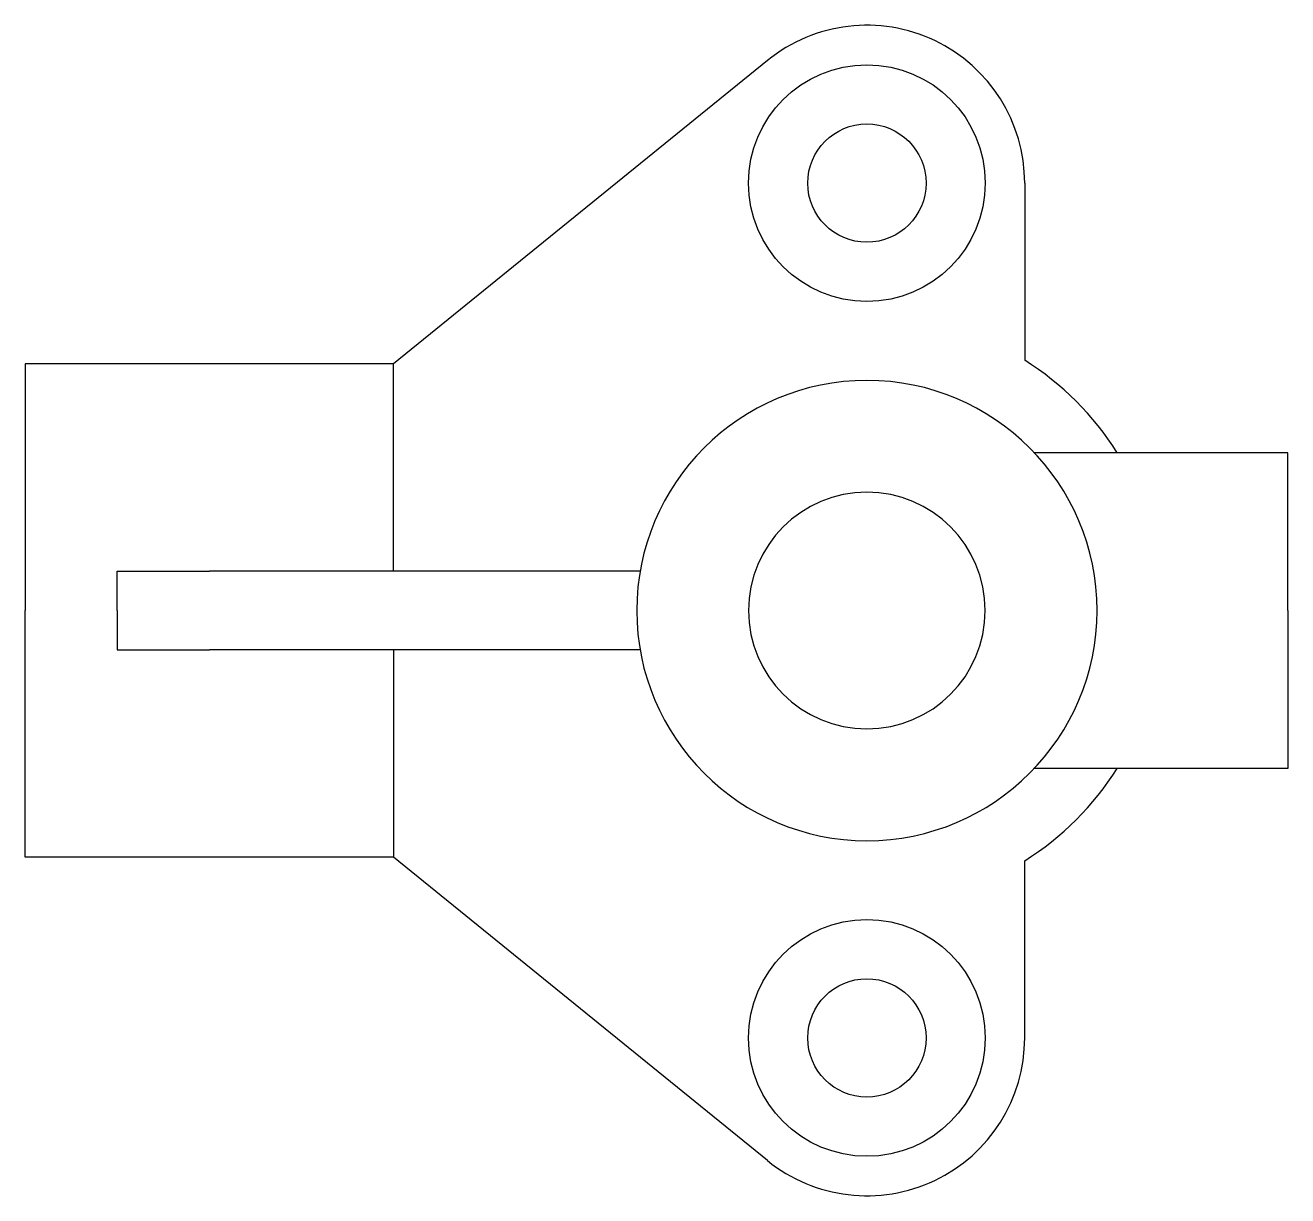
# Model space of a CAD drawing. Header units: inches. Extents: x 15 to 207, y 12 to 190.
import ezdxf

# ---------------------------------------------------------------- set-up
doc = ezdxf.new("R2010")
doc.units = ezdxf.units.IN
doc.header["$MEASUREMENT"] = 0

msp = doc.modelspace()

# ---------------------------------------------------------------- linework, layer by layer
for p, q in [((127.45, 185.1), (70.57, 138.96)), ((166.57, 166.46), (166.57, 139.53)), ((127.45, 17.82), (70.57, 63.96)), ((166.57, 36.46), (166.57, 63.4))]:
    msp.add_line(p, q)
for points in [[(70.57, 107.46), (70.57, 138.96), (14.57, 138.96), (14.57, 101.46)], [(206.57, 101.46), (206.57, 125.46), (168.05, 125.46)], [(14.57, 107.46), (14.57, 101.46)], [(28.57, 101.46), (28.57, 107.46), (42.57, 107.46)], [(28.57, 101.46), (28.57, 107.46)], [(108.09, 107.46), (42.57, 107.46)], [(70.57, 95.46), (70.57, 63.96), (14.57, 63.96), (14.57, 101.46)], [(14.57, 95.46), (14.57, 101.46)], [(28.57, 101.46), (28.57, 95.46), (42.57, 95.46)], [(28.57, 101.46), (28.57, 95.46)], [(206.57, 101.46), (206.57, 77.46), (168.05, 77.46)], [(108.09, 95.46), (42.57, 95.46)]]:
    msp.add_lwpolyline(points)
for centre, radius in [((142.57, 166.46), 18), ((142.57, 166.46), 9), ((142.57, 36.46), 18), ((142.57, 36.46), 9)]:
    msp.add_circle(centre, radius)
for centre, radius, start, end in [((142.57, 166.46), 24, 0, 129.0473), ((142.57, 166.46), 24, 0, 129.0473), ((142.57, 101.46), 45, 32.231, 57.769), ((142.57, 101.46), 35, 0, 180), ((142.57, 101.46), 18, 0, 180), ((142.57, 101.46), 35, 180, 0), ((142.57, 101.46), 18, 180, 0), ((142.57, 101.46), 45, 302.231, 327.769), ((142.57, 36.46), 24, 230.9527, 0), ((142.57, 36.46), 24, 230.9527, 0)]:
    msp.add_arc(centre, radius, start, end)

doc.saveas('drawing.dxf')
